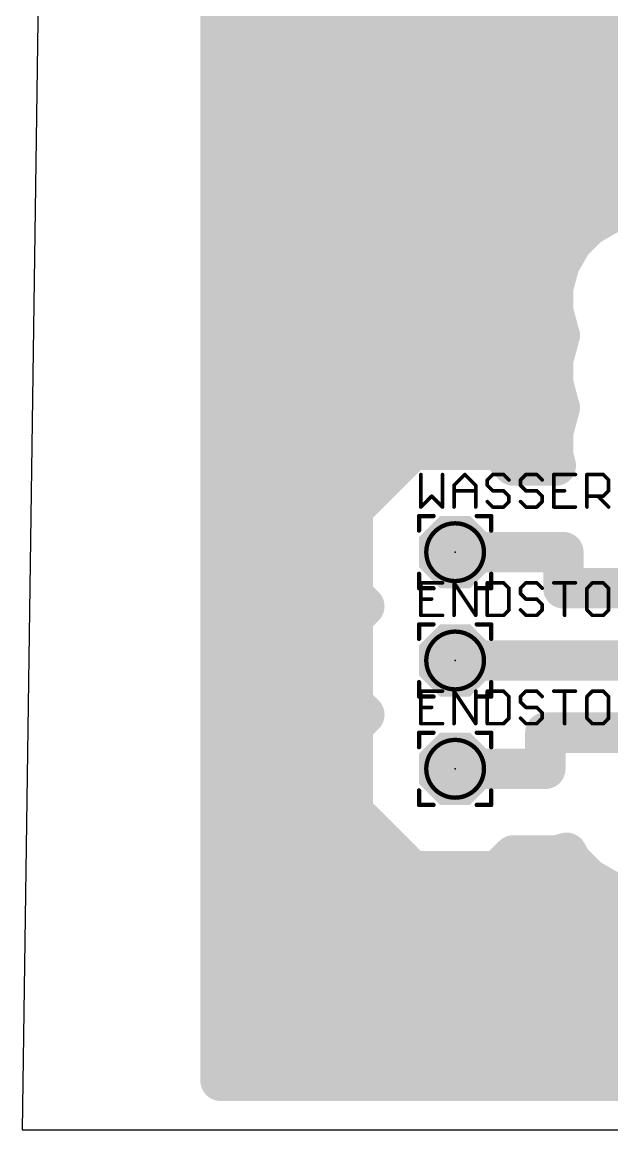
# Model space of a CAD drawing. Extents: x -14 to 150, y -1 to 89.
# Drawn here: x -13.97 to 6.79, y -1.27 to 37.69 of the extents above; entities that cross this region are included whole.
import ezdxf

# ---------------------------------------------------------------- set-up
doc = ezdxf.new("R2010")
doc.units = 0
for name, color, linetype in [('16', 175, 'CONTINUOUS'), ('17', 82, 'CONTINUOUS'), ('20', 7, 'CONTINUOUS'), ('21', 253, 'CONTINUOUS'), ('23', 7, 'CONTINUOUS'), ('25', 253, 'CONTINUOUS'), ('51', 253, 'CONTINUOUS')]:
    doc.layers.add(name, color=color, linetype=linetype)

# ---------------------------------------------------------------- blocks, each defined once
blk = doc.blocks.new('OCTAGONP')
at = {"const_width": 0.5}
blk.add_lwpolyline([(-0.25, -0.1036), (-0.25, 0.1036), (-0.1036, 0.25), (0.1036, 0.25), (0.25, 0.1036), (0.25, -0.1036), (0.1036, -0.25), (-0.1036, -0.25), (-0.25, -0.1036), (-0.25, 0.1036)], dxfattribs=at)

msp = doc.modelspace()

# ---------------------------------------------------------------- linework, layer by layer
at = {"layer": '16', "const_width": 1.4224}
for points in [[(-6.985, 0.4572), (-6.985, 86.36)], [(-6.985, 38.4048), (24.892, 38.4048)], [(3.81, 37.465), (19.685, 37.465)], [(-6.985, 36.9824), (24.892, 36.9824)], [(-6.985, 35.56), (24.892, 35.56)], [(-6.985, 34.1376), (24.892, 34.1376)], [(-6.985, 32.7152), (24.892, 32.7152)], [(-6.985, 31.2928), (24.892, 31.2928)], [(6.7207, 30.9696), (5.9793, 30.5416)], [(7.5476, 31.1912), (6.7207, 30.9696)], [(5.9793, 30.5416), (5.374, 29.9363)], [(-6.985, 29.8704), (5.336, 29.8704)], [(5.374, 29.9363), (4.946, 29.1949)], [(4.946, 29.1949), (4.7244, 28.368)], [(-6.985, 28.448), (4.7458, 28.448)], [(4.7244, 28.368), (4.7244, 27.512)], [(4.7244, 27.512), (4.946, 26.6851)], [(-6.985, 27.0256), (4.8547, 27.0256)], [(4.946, 26.6549), (4.7244, 25.828)], [(4.946, 26.6851), (4.9547, 26.67)], [(4.9547, 26.67), (4.946, 26.6549)], [(4.7244, 25.828), (4.7244, 24.972)], [(-6.985, 25.6032), (4.7244, 25.6032)], [(4.7244, 24.972), (4.946, 24.1451)], [(-6.985, 24.1808), (4.9364, 24.1808)], [(4.946, 24.1149), (4.7244, 23.288)], [(4.946, 24.1451), (4.9547, 24.13)], [(4.9547, 24.13), (4.946, 24.1149)], [(4.7244, 23.288), (4.7244, 22.432)], [(-6.985, 22.7584), (4.7244, 22.7584)], [(-0.224, 22.6568), (-2.3368, 20.544)], [(2.764, 22.6568), (-0.224, 22.6568)], [(3.3228, 22.098), (2.764, 22.6568)], [(4.7244, 22.432), (4.8139, 22.098)], [(4.8139, 22.098), (3.3228, 22.098)], [(-6.985, 21.336), (-1.5448, 21.336)], [(-2.3368, 20.544), (-2.3368, 17.556)], [(-6.985, 19.9136), (-2.3368, 19.9136)], [(1.27, 19.05), (5.08, 19.05)], [(5.08, 19.05), (5.08, 17.78)], [(-6.985, 18.4912), (-2.3368, 18.4912)], [(5.08, 17.78), (8.89, 17.78)], [(-2.3368, 17.556), (-1.9258, 17.145)], [(-6.985, 17.0688), (-2.002, 17.0688)], [(-1.9258, 17.145), (-2.3368, 16.734)], [(-2.3368, 16.734), (-2.3368, 13.746)], [(-6.985, 15.6464), (-2.3368, 15.6464)], [(1.27, 15.24), (8.89, 15.24)], [(-6.985, 14.224), (-2.3368, 14.224)], [(-2.3368, 13.746), (-1.9258, 13.335)], [(-1.9258, 13.335), (-2.3368, 12.924)], [(-6.985, 12.8016), (-2.3368, 12.8016)], [(-2.3368, 12.924), (-2.3368, 9.936)], [(4.445, 11.43), (4.445, 12.7)], [(4.445, 12.7), (8.89, 12.7)], [(-6.985, 11.3792), (-2.3368, 11.3792)], [(1.27, 11.43), (4.445, 11.43)], [(-6.985, 9.9568), (-2.3368, 9.9568)], [(-2.3368, 9.936), (-0.224, 7.8232)], [(-6.985, 8.5344), (-0.9352, 8.5344)], [(2.764, 7.8232), (3.3228, 8.382)], [(3.3228, 8.382), (4.8463, 8.382)], [(4.8463, 8.382), (5.1942, 8.4752)], [(5.1942, 8.4752), (5.374, 8.1637)], [(5.374, 8.1637), (5.9793, 7.5584)], [(-0.224, 7.8232), (2.764, 7.8232)], [(5.9793, 7.5584), (6.7207, 7.1304)], [(-6.985, 7.112), (6.7892, 7.112)], [(6.7207, 7.1304), (7.5476, 6.9088)], [(-6.985, 5.6896), (46.8884, 5.6896)], [(-6.985, 4.2672), (46.8884, 4.2672)], [(-6.985, 2.8448), (47.0538, 2.8448)], [(-6.985, 1.4224), (48.3822, 1.4224)], [(49.037, 0.4572), (-6.985, 0.4572)]]:
    msp.add_lwpolyline(points, dxfattribs=at)
at = {"layer": '16', "const_width": 0.7112}
for points in [[(-6.985, 38.7604, 1), (-6.985, 38.0492)], [(3.81, 37.8206, 1), (3.81, 37.1094)], [(-6.985, 37.338, 1), (-6.985, 36.6268)], [(-6.985, 35.9156, 1), (-6.985, 35.2044)], [(-6.985, 34.4932, 1), (-6.985, 33.782)], [(-6.985, 33.0708, 1), (-6.985, 32.3596)], [(-6.985, 31.6484, 1), (-6.985, 30.9372)], [(6.6286, 31.3131, 1), (6.8127, 30.6262)], [(6.8985, 30.6617, 1), (6.5429, 31.2776)], [(5.8015, 30.8496, 1), (6.1571, 30.2336)], [(6.2308, 30.2902, 1), (5.7279, 30.7931)], [(-6.985, 30.226, 1), (-6.985, 29.5148)], [(5.1225, 30.1877, 1), (5.6254, 29.6848)], [(5.6819, 29.7585, 1), (5.066, 30.1141)], [(5.336, 29.5148, 1), (5.336, 30.226)], [(4.638, 29.3727, 1), (5.2539, 29.0171)], [(5.2894, 29.1029, 1), (4.6025, 29.287)], [(-6.985, 28.8036, 1), (-6.985, 28.0924)], [(5.08, 28.368, 1), (4.3688, 28.368)], [(4.7458, 28.0924, 1), (4.7458, 28.8036)], [(4.3809, 28.4601, 1), (5.0679, 28.276)], [(5.0679, 27.604, 1), (4.3809, 27.4199)], [(-6.985, 27.3812, 1), (-6.985, 26.67)], [(4.3688, 27.512, 1), (5.08, 27.512)], [(4.8547, 26.67, 1), (4.8547, 27.3812)], [(5.2539, 26.8629, 1), (4.638, 26.5073)], [(5.2894, 26.5629, 1), (4.6025, 26.747)], [(5.2626, 26.4922, 1), (4.6467, 26.8478)], [(4.638, 26.8327, 1), (5.2539, 26.4771)], [(4.6025, 26.593, 1), (5.2894, 26.7771)], [(4.6467, 26.4922, 1), (5.2626, 26.8478)], [(5.08, 25.828, 1), (4.3688, 25.828)], [(-6.985, 25.9588, 1), (-6.985, 25.2476)], [(4.3809, 25.9201, 1), (5.0679, 25.736)], [(4.7244, 25.2476, 1), (4.7244, 25.9588)], [(5.0679, 25.064, 1), (4.3809, 24.8799)], [(4.3688, 24.972, 1), (5.08, 24.972)], [(-6.985, 24.5364, 1), (-6.985, 23.8252)], [(5.2539, 24.3229, 1), (4.638, 23.9673)], [(4.638, 24.2927, 1), (5.2539, 23.9371)], [(5.2894, 24.0229, 1), (4.6025, 24.207)], [(4.6025, 24.053, 1), (5.2894, 24.2371)], [(5.2626, 23.9522, 1), (4.6467, 24.3078)], [(4.6467, 23.9522, 1), (5.2626, 24.3078)], [(4.9364, 23.8252, 1), (4.9364, 24.5364)], [(5.08, 23.288, 1), (4.3688, 23.288)], [(-6.985, 23.114, 1), (-6.985, 22.4028)], [(4.3809, 23.3801, 1), (5.0679, 23.196)], [(4.7244, 22.4028, 1), (4.7244, 23.114)], [(-0.224, 23.0124, 1), (-0.224, 22.3012)], [(0.0275, 22.4053, 1), (-0.4754, 22.9082)], [(3.0154, 22.9082, 1), (2.5125, 22.4054)], [(2.764, 22.3012, 1), (2.764, 23.0124)], [(5.0679, 22.524, 1), (4.3809, 22.3399)], [(3.3228, 22.4536, 1), (3.3228, 21.7424)], [(3.0713, 21.8466, 1), (3.5742, 22.3494)], [(4.3688, 22.432, 1), (5.08, 22.432)], [(4.8139, 21.7424, 1), (4.8139, 22.4536)], [(4.4704, 22.006, 1), (5.1574, 22.19)], [(-6.985, 21.6916, 1), (-6.985, 20.9804)], [(-1.5448, 20.9804, 1), (-1.5448, 21.6916)], [(-1.9812, 20.544, 1), (-2.6924, 20.544)], [(-2.5882, 20.7954, 1), (-2.0853, 20.2925)], [(-6.985, 20.2692, 1), (-6.985, 19.558)], [(-2.3368, 19.558, 1), (-2.3368, 20.2692)], [(1.27, 19.4056, 1), (1.27, 18.6944)], [(5.4356, 19.05, 1), (4.7244, 19.05)], [(5.08, 18.6944, 1), (5.08, 19.4056)], [(-6.985, 18.8468, 1), (-6.985, 18.1356)], [(-2.3368, 18.1356, 1), (-2.3368, 18.8468)], [(5.08, 18.1356, 1), (5.08, 17.4244)], [(-2.0853, 17.8075, 1), (-2.5882, 17.3046)], [(4.7244, 17.78, 1), (5.4356, 17.78)], [(-6.985, 17.4244, 1), (-6.985, 16.7132)], [(-2.6924, 17.556, 1), (-1.9812, 17.556)], [(-1.6743, 16.8935, 1), (-2.1772, 17.3964)], [(-2.1772, 16.8935, 1), (-1.6743, 17.3964)], [(-2.002, 16.7132, 1), (-2.002, 17.4244)], [(-1.9812, 16.734, 1), (-2.6924, 16.734)], [(-2.5882, 16.9854, 1), (-2.0854, 16.4825)], [(-6.985, 16.002, 1), (-6.985, 15.2908)], [(-2.3368, 15.2908, 1), (-2.3368, 16.002)], [(1.27, 15.5956, 1), (1.27, 14.8844)], [(-6.985, 14.5796, 1), (-6.985, 13.8684)], [(-2.3368, 13.8684, 1), (-2.3368, 14.5796)], [(-2.0853, 13.9975, 1), (-2.5882, 13.4946)], [(-2.6924, 13.746, 1), (-1.9812, 13.746)], [(-1.6743, 13.0835, 1), (-2.1772, 13.5864)], [(-2.1772, 13.0835, 1), (-1.6743, 13.5864)], [(-6.985, 13.1572, 1), (-6.985, 12.446)], [(-1.9812, 12.924, 1), (-2.6924, 12.924)], [(-2.5882, 13.1754, 1), (-2.0854, 12.6725)], [(-2.3368, 12.446, 1), (-2.3368, 13.1572)], [(4.8006, 12.7, 1), (4.0894, 12.7)], [(4.445, 13.0556, 1), (4.445, 12.3444)], [(-6.985, 11.7348, 1), (-6.985, 11.0236)], [(-2.3368, 11.0236, 1), (-2.3368, 11.7348)], [(1.27, 11.7856, 1), (1.27, 11.0744)], [(4.445, 11.0744, 1), (4.445, 11.7856)], [(4.0894, 11.43, 1), (4.8006, 11.43)], [(-6.985, 10.3124, 1), (-6.985, 9.6012)], [(-2.0853, 10.1875, 1), (-2.5882, 9.6846)], [(-2.3368, 9.6012, 1), (-2.3368, 10.3124)], [(-2.6924, 9.936, 1), (-1.9812, 9.936)], [(-6.985, 8.89, 1), (-6.985, 8.1788)], [(-0.9352, 8.1788, 1), (-0.9352, 8.89)], [(3.3228, 8.7376, 1), (3.3228, 8.0264)], [(3.5742, 8.1306, 1), (3.0713, 8.6334)], [(4.7542, 8.7255, 1), (4.9383, 8.0385)], [(5.5021, 8.653, 1), (4.8862, 8.2974)], [(4.8463, 8.0264, 1), (4.8463, 8.7376)], [(5.2862, 8.1317, 1), (5.1021, 8.8187)], [(5.6254, 8.4152, 1), (5.1225, 7.9123)], [(5.066, 7.9859, 1), (5.682, 8.3415)], [(-0.224, 8.1788, 1), (-0.224, 7.4676)], [(-0.4754, 7.5718, 1), (0.0275, 8.0746)], [(2.5125, 8.0746, 1), (3.0154, 7.5718)], [(2.764, 7.4676, 1), (2.764, 8.1788)], [(6.1571, 7.8663, 1), (5.8015, 7.2504)], [(-6.985, 7.4676, 1), (-6.985, 6.7564)], [(5.7279, 7.3069, 1), (6.2308, 7.8098)], [(6.8127, 7.4738, 1), (6.6286, 6.7869)], [(6.5429, 6.8224, 1), (6.8985, 7.4383)], [(6.7892, 6.7564, 1), (6.7892, 7.4676)], [(-6.985, 6.0452, 1), (-6.985, 5.334)], [(-6.985, 4.6228, 1), (-6.985, 3.9116)], [(-6.985, 3.2004, 1), (-6.985, 2.4892)], [(-6.985, 1.778, 1), (-6.985, 1.0668)], [(-6.985, 0.8128, 1), (-6.985, 0.1016)], [(-7.3406, 0.4572, 1), (-6.6294, 0.4572)]]:
    msp.add_lwpolyline(points, format="xyb", dxfattribs=at)
at = {"layer": '20'}
for p, q in [((-12.7, 88.89), (-13.97, -1.27)), ((-13.97, -1.27), (149.53, -1.27))]:
    msp.add_line(p, q, dxfattribs=at)
at = {"layer": '21', "const_width": 0.1524}
for points in [[(0, 20.32), (0.508, 20.32)], [(0, 20.32), (0, 19.812)], [(2.54, 20.32), (2.032, 20.32)], [(2.54, 20.32), (2.54, 19.812)], [(0, 17.78), (0, 18.288)], [(2.54, 17.78), (2.54, 18.288)], [(0, 17.78), (0.508, 17.78)], [(2.032, 17.78), (2.54, 17.78)], [(0, 16.51), (0.508, 16.51)], [(0, 16.51), (0, 16.002)], [(2.54, 16.51), (2.032, 16.51)], [(2.54, 16.51), (2.54, 16.002)], [(0, 13.97), (0, 14.478)], [(2.54, 13.97), (2.54, 14.478)], [(0, 13.97), (0.508, 13.97)], [(2.032, 13.97), (2.54, 13.97)], [(0, 12.7), (0.508, 12.7)], [(0, 12.7), (0, 12.192)], [(2.54, 12.7), (2.032, 12.7)], [(2.54, 12.7), (2.54, 12.192)], [(0, 10.16), (0, 10.668)], [(2.54, 10.16), (2.54, 10.668)], [(0, 10.16), (0.508, 10.16)], [(2.032, 10.16), (2.54, 10.16)]]:
    msp.add_lwpolyline(points, dxfattribs=at)
at = {"layer": '21', "const_width": 0.0762}
for points in [[(0, 20.3581, 1), (0, 20.2819)], [(0.0381, 20.32, 1), (-0.0381, 20.32)], [(0.508, 20.2819, 1), (0.508, 20.3581)], [(2.032, 20.3581, 1), (2.032, 20.2819)], [(2.5781, 20.32, 1), (2.5019, 20.32)], [(2.54, 20.2819, 1), (2.54, 20.3581)], [(-0.0381, 19.812, 1), (0.0381, 19.812)], [(2.5019, 19.812, 1), (2.5781, 19.812)], [(0.0381, 18.288, 1), (-0.0381, 18.288)], [(2.5781, 18.288, 1), (2.5019, 18.288)], [(0, 17.8181, 1), (0, 17.7419)], [(-0.0381, 17.78, 1), (0.0381, 17.78)], [(0.508, 17.7419, 1), (0.508, 17.8181)], [(2.032, 17.8181, 1), (2.032, 17.7419)], [(2.5019, 17.78, 1), (2.5781, 17.78)], [(2.54, 17.7419, 1), (2.54, 17.8181)], [(0, 16.5481, 1), (0, 16.4719)], [(0.0381, 16.51, 1), (-0.0381, 16.51)], [(0.508, 16.4719, 1), (0.508, 16.5481)], [(2.032, 16.5481, 1), (2.032, 16.4719)], [(2.5781, 16.51, 1), (2.5019, 16.51)], [(2.54, 16.4719, 1), (2.54, 16.5481)], [(-0.0381, 16.002, 1), (0.0381, 16.002)], [(2.5019, 16.002, 1), (2.5781, 16.002)], [(0.0381, 14.478, 1), (-0.0381, 14.478)], [(2.5781, 14.478, 1), (2.5019, 14.478)], [(0, 14.0081, 1), (0, 13.9319)], [(0.508, 13.9319, 1), (0.508, 14.0081)], [(2.032, 14.0081, 1), (2.032, 13.9319)], [(2.54, 13.9319, 1), (2.54, 14.0081)], [(-0.0381, 13.97, 1), (0.0381, 13.97)], [(2.5019, 13.97, 1), (2.5781, 13.97)], [(0, 12.7381, 1), (0, 12.6619)], [(0.0381, 12.7, 1), (-0.0381, 12.7)], [(0.508, 12.6619, 1), (0.508, 12.7381)], [(2.032, 12.7381, 1), (2.032, 12.6619)], [(2.5781, 12.7, 1), (2.5019, 12.7)], [(2.54, 12.6619, 1), (2.54, 12.7381)], [(-0.0381, 12.192, 1), (0.0381, 12.192)], [(2.5019, 12.192, 1), (2.5781, 12.192)], [(0.0381, 10.668, 1), (-0.0381, 10.668)], [(2.5781, 10.668, 1), (2.5019, 10.668)], [(0, 10.1981, 1), (0, 10.1219)], [(-0.0381, 10.16, 1), (0.0381, 10.16)], [(0.508, 10.1219, 1), (0.508, 10.1981)], [(2.032, 10.1981, 1), (2.032, 10.1219)], [(2.5019, 10.16, 1), (2.5781, 10.16)], [(2.54, 10.1219, 1), (2.54, 10.1981)]]:
    msp.add_lwpolyline(points, format="xyb", dxfattribs=at)
at = {"layer": '23'}
for p in [(1.27, 19.05), (1.27, 15.24), (1.27, 11.43)]:
    msp.add_point(p, dxfattribs=at)
at = {"layer": '25', "const_width": 0.127}
for points in [[(0.0635, 21.7815), (0.0635, 20.6375)], [(0.8262, 20.6375), (0.8262, 21.7815)], [(1.2329, 21.4002), (1.6142, 21.7815)], [(1.6142, 21.7815), (1.9955, 21.4002)], [(2.593, 21.7815), (2.4023, 21.5908)], [(2.9743, 21.7815), (2.593, 21.7815)], [(3.1649, 21.5908), (2.9743, 21.7815)], [(3.7624, 21.7815), (3.5717, 21.5908)], [(4.1437, 21.7815), (3.7624, 21.7815)], [(4.3343, 21.5908), (4.1437, 21.7815)], [(5.5037, 21.7815), (4.7411, 21.7815)], [(4.7411, 21.7815), (4.7411, 20.6375)], [(5.9105, 20.6375), (5.9105, 21.7815)], [(5.9105, 21.7815), (6.4825, 21.7815)], [(6.4825, 21.7815), (6.6731, 21.5908)], [(1.2329, 20.6375), (1.2329, 21.4002)], [(1.9955, 21.4002), (1.9955, 20.6375)], [(2.4023, 21.5908), (2.4023, 21.4002)], [(2.4023, 21.4002), (2.593, 21.2095)], [(3.5717, 21.5908), (3.5717, 21.4002)], [(3.5717, 21.4002), (3.7624, 21.2095)], [(6.6731, 21.5908), (6.6731, 21.2095)], [(0.0635, 20.6375), (0.4448, 21.0188)], [(0.4448, 21.0188), (0.8262, 20.6375)], [(1.2329, 21.2095), (1.9955, 21.2095)], [(2.593, 21.2095), (2.9743, 21.2095)], [(2.9743, 21.2095), (3.1649, 21.0188)], [(3.1649, 21.0188), (3.1649, 20.8282)], [(3.7624, 21.2095), (4.1437, 21.2095)], [(4.1437, 21.2095), (4.3343, 21.0188)], [(4.3343, 21.0188), (4.3343, 20.8282)], [(4.7411, 21.2095), (5.1224, 21.2095)], [(6.4825, 21.0188), (5.9105, 21.0188)], [(6.2918, 21.0188), (6.6731, 20.6375)], [(6.6731, 21.2095), (6.4825, 21.0188)], [(2.593, 20.6375), (2.4023, 20.8282)], [(2.9743, 20.6375), (2.593, 20.6375)], [(3.1649, 20.8282), (2.9743, 20.6375)], [(3.7624, 20.6375), (3.5717, 20.8282)], [(4.1437, 20.6375), (3.7624, 20.6375)], [(4.3343, 20.8282), (4.1437, 20.6375)], [(4.7411, 20.6375), (5.5037, 20.6375)], [(0.8262, 17.9715), (0.0635, 17.9715)], [(0.0635, 17.9715), (0.0635, 16.8275)], [(1.2329, 16.8275), (1.2329, 17.9715)], [(1.2329, 17.9715), (1.9955, 16.8275)], [(1.9955, 16.8275), (1.9955, 17.9715)], [(2.4023, 17.9715), (2.4023, 16.8275)], [(2.9743, 17.9715), (2.4023, 17.9715)], [(3.1649, 17.7808), (2.9743, 17.9715)], [(3.7624, 17.9715), (3.5717, 17.7808)], [(4.1437, 17.9715), (3.7624, 17.9715)], [(4.3343, 17.7808), (4.1437, 17.9715)], [(4.7411, 17.9715), (5.5037, 17.9715)], [(5.1224, 16.8275), (5.1224, 17.9715)], [(6.1011, 17.9715), (5.9105, 17.7808)], [(6.4825, 17.9715), (6.1011, 17.9715)], [(6.6731, 17.7808), (6.4825, 17.9715)], [(3.1649, 17.0182), (3.1649, 17.7808)], [(3.5717, 17.7808), (3.5717, 17.5902)], [(3.5717, 17.5902), (3.7624, 17.3995)], [(5.9105, 17.7808), (5.9105, 17.0182)], [(6.6731, 17.0182), (6.6731, 17.7808)], [(0.0635, 17.3995), (0.4448, 17.3995)], [(3.7624, 17.3995), (4.1437, 17.3995)], [(4.1437, 17.3995), (4.3343, 17.2088)], [(4.3343, 17.2088), (4.3343, 17.0182)], [(0.0635, 16.8275), (0.8262, 16.8275)], [(2.4023, 16.8275), (2.9743, 16.8275)], [(2.9743, 16.8275), (3.1649, 17.0182)], [(3.7624, 16.8275), (3.5717, 17.0182)], [(4.1437, 16.8275), (3.7624, 16.8275)], [(4.3343, 17.0182), (4.1437, 16.8275)], [(5.9105, 17.0182), (6.1011, 16.8275)], [(6.1011, 16.8275), (6.4825, 16.8275)], [(6.4825, 16.8275), (6.6731, 17.0182)], [(0.8262, 14.1615), (0.0635, 14.1615)], [(0.0635, 14.1615), (0.0635, 13.0175)], [(1.2329, 13.0175), (1.2329, 14.1615)], [(1.2329, 14.1615), (1.9955, 13.0175)], [(1.9955, 13.0175), (1.9955, 14.1615)], [(2.4023, 14.1615), (2.4023, 13.0175)], [(2.9743, 14.1615), (2.4023, 14.1615)], [(3.1649, 13.9708), (2.9743, 14.1615)], [(3.1649, 13.2082), (3.1649, 13.9708)], [(3.7624, 14.1615), (3.5717, 13.9708)], [(3.5717, 13.9708), (3.5717, 13.7802)], [(4.1437, 14.1615), (3.7624, 14.1615)], [(4.3343, 13.9708), (4.1437, 14.1615)], [(4.7411, 14.1615), (5.5037, 14.1615)], [(5.1224, 13.0175), (5.1224, 14.1615)], [(6.1011, 14.1615), (5.9105, 13.9708)], [(5.9105, 13.9708), (5.9105, 13.2082)], [(6.4825, 14.1615), (6.1011, 14.1615)], [(6.6731, 13.9708), (6.4825, 14.1615)], [(6.6731, 13.2082), (6.6731, 13.9708)], [(0.0635, 13.5895), (0.4448, 13.5895)], [(3.5717, 13.7802), (3.7624, 13.5895)], [(3.7624, 13.5895), (4.1437, 13.5895)], [(4.1437, 13.5895), (4.3343, 13.3988)], [(2.9743, 13.0175), (3.1649, 13.2082)], [(3.7624, 13.0175), (3.5717, 13.2082)], [(4.3343, 13.2082), (4.1437, 13.0175)], [(4.3343, 13.3988), (4.3343, 13.2082)], [(5.9105, 13.2082), (6.1011, 13.0175)], [(6.4825, 13.0175), (6.6731, 13.2082)], [(0.0635, 13.0175), (0.8262, 13.0175)], [(2.4023, 13.0175), (2.9743, 13.0175)], [(4.1437, 13.0175), (3.7624, 13.0175)], [(6.1011, 13.0175), (6.4825, 13.0175)]]:
    msp.add_lwpolyline(points, dxfattribs=at)
at = {"layer": '25', "const_width": 0.0635}
for points in [[(0.0953, 21.7815, 1), (0.0318, 21.7815)], [(0.8579, 21.7815, 1), (0.7944, 21.7815)], [(1.6367, 21.8039, 1), (1.5918, 21.759)], [(1.6367, 21.759, 1), (1.5918, 21.8039)], [(2.593, 21.8132, 1), (2.593, 21.7497)], [(2.6154, 21.759, 1), (2.5705, 21.8039)], [(2.9967, 21.8039, 1), (2.9518, 21.759)], [(2.9743, 21.7497, 1), (2.9743, 21.8132)], [(3.7624, 21.8132, 1), (3.7624, 21.7497)], [(3.7848, 21.759, 1), (3.7399, 21.8039)], [(4.1661, 21.8039, 1), (4.1212, 21.759)], [(4.1437, 21.7497, 1), (4.1437, 21.8132)], [(4.7728, 21.7815, 1), (4.7093, 21.7815)], [(4.7411, 21.8132, 1), (4.7411, 21.7497)], [(5.5037, 21.7497, 1), (5.5037, 21.8132)], [(5.9422, 21.7815, 1), (5.8787, 21.7815)], [(5.9105, 21.8132, 1), (5.9105, 21.7497)], [(6.5049, 21.8039, 1), (6.46, 21.759)], [(6.4825, 21.7497, 1), (6.4825, 21.8132)], [(1.2646, 21.4002, 1), (1.2011, 21.4002)], [(1.2104, 21.4226, 1), (1.2553, 21.3777)], [(2.0273, 21.4002, 1), (1.9638, 21.4002)], [(1.9731, 21.3777, 1), (2.018, 21.4226)], [(2.434, 21.5908, 1), (2.3705, 21.5908)], [(2.3705, 21.4002, 1), (2.434, 21.4002)], [(2.3798, 21.6133, 1), (2.4247, 21.5684)], [(2.4247, 21.4226, 1), (2.3798, 21.3777)], [(3.1425, 21.5684, 1), (3.1874, 21.6133)], [(3.6034, 21.5908, 1), (3.5399, 21.5908)], [(3.5399, 21.4002, 1), (3.6034, 21.4002)], [(3.5492, 21.6133, 1), (3.5941, 21.5684)], [(3.5941, 21.4226, 1), (3.5492, 21.3777)], [(4.3119, 21.5684, 1), (4.3568, 21.6133)], [(6.7049, 21.5908, 1), (6.6414, 21.5908)], [(6.6507, 21.5684, 1), (6.6956, 21.6133)], [(0.4673, 21.0413, 1), (0.4224, 20.9964)], [(0.4673, 20.9964, 1), (0.4224, 21.0413)], [(1.2329, 21.2412, 1), (1.2329, 21.1777)], [(1.9955, 21.1777, 1), (1.9955, 21.2412)], [(2.593, 21.2412, 1), (2.593, 21.1777)], [(2.5705, 21.187, 1), (2.6154, 21.2319)], [(2.9967, 21.2319, 1), (2.9518, 21.187)], [(2.9743, 21.1777, 1), (2.9743, 21.2412)], [(3.1967, 21.0188, 1), (3.1332, 21.0188)], [(3.1425, 20.9964, 1), (3.1874, 21.0413)], [(3.7624, 21.2412, 1), (3.7624, 21.1777)], [(3.7399, 21.187, 1), (3.7848, 21.2319)], [(4.1661, 21.2319, 1), (4.1212, 21.187)], [(4.1437, 21.1777, 1), (4.1437, 21.2412)], [(4.3661, 21.0188, 1), (4.3026, 21.0188)], [(4.3119, 20.9964, 1), (4.3568, 21.0413)], [(4.7411, 21.2412, 1), (4.7411, 21.1777)], [(5.1224, 21.1777, 1), (5.1224, 21.2412)], [(5.9105, 21.0506, 1), (5.9105, 20.9871)], [(6.3143, 21.0413, 1), (6.2694, 20.9964)], [(6.46, 21.0413, 1), (6.5049, 20.9964)], [(6.4825, 20.9871, 1), (6.4825, 21.0506)], [(6.6414, 21.2095, 1), (6.7049, 21.2095)], [(6.6956, 21.187, 1), (6.6507, 21.2319)], [(0.041, 20.66, 1), (0.086, 20.615)], [(0.0318, 20.6375, 1), (0.0953, 20.6375)], [(0.7944, 20.6375, 1), (0.8579, 20.6375)], [(0.8037, 20.615, 1), (0.8486, 20.66)], [(1.2011, 20.6375, 1), (1.2646, 20.6375)], [(1.9638, 20.6375, 1), (2.0273, 20.6375)], [(2.4247, 20.8506, 1), (2.3798, 20.8057)], [(2.593, 20.6692, 1), (2.593, 20.6058)], [(2.5705, 20.615, 1), (2.6154, 20.66)], [(2.9518, 20.66, 1), (2.9967, 20.615)], [(2.9743, 20.6058, 1), (2.9743, 20.6692)], [(3.1332, 20.8282, 1), (3.1967, 20.8282)], [(3.1874, 20.8057, 1), (3.1425, 20.8506)], [(3.5941, 20.8506, 1), (3.5492, 20.8057)], [(3.7624, 20.6692, 1), (3.7624, 20.6058)], [(3.7399, 20.615, 1), (3.7848, 20.66)], [(4.1212, 20.66, 1), (4.1661, 20.615)], [(4.1437, 20.6058, 1), (4.1437, 20.6692)], [(4.3026, 20.8282, 1), (4.3661, 20.8282)], [(4.3568, 20.8057, 1), (4.3119, 20.8506)], [(4.7093, 20.6375, 1), (4.7728, 20.6375)], [(4.7411, 20.6692, 1), (4.7411, 20.6058)], [(5.5037, 20.6058, 1), (5.5037, 20.6692)], [(5.8787, 20.6375, 1), (5.9422, 20.6375)], [(6.6507, 20.615, 1), (6.6956, 20.66)], [(0.0953, 17.9715, 1), (0.0318, 17.9715)], [(0.0635, 18.0032, 1), (0.0635, 17.9397)], [(0.8262, 17.9397, 1), (0.8262, 18.0032)], [(1.2646, 17.9715, 1), (1.2011, 17.9715)], [(1.2593, 17.9891, 1), (1.2065, 17.9539)], [(2.0273, 17.9715, 1), (1.9638, 17.9715)], [(2.434, 17.9715, 1), (2.3705, 17.9715)], [(2.4023, 18.0032, 1), (2.4023, 17.9397)], [(2.9967, 17.9939, 1), (2.9518, 17.949)], [(2.9743, 17.9397, 1), (2.9743, 18.0032)], [(3.7624, 18.0032, 1), (3.7624, 17.9397)], [(3.7848, 17.949, 1), (3.7399, 17.9939)], [(4.1661, 17.9939, 1), (4.1212, 17.949)], [(4.1437, 17.9397, 1), (4.1437, 18.0032)], [(4.7411, 18.0032, 1), (4.7411, 17.9397)], [(5.1542, 17.9715, 1), (5.0907, 17.9715)], [(5.5037, 17.9397, 1), (5.5037, 18.0032)], [(6.1011, 18.0032, 1), (6.1011, 17.9397)], [(6.1236, 17.949, 1), (6.0787, 17.9939)], [(6.5049, 17.9939, 1), (6.46, 17.949)], [(6.4825, 17.9397, 1), (6.4825, 18.0032)], [(3.1967, 17.7808, 1), (3.1332, 17.7808)], [(3.1425, 17.7584, 1), (3.1874, 17.8033)], [(3.6034, 17.7808, 1), (3.5399, 17.7808)], [(3.5399, 17.5902, 1), (3.6034, 17.5902)], [(3.5492, 17.8033, 1), (3.5941, 17.7584)], [(3.5941, 17.6126, 1), (3.5492, 17.5677)], [(4.3119, 17.7584, 1), (4.3568, 17.8033)], [(5.9422, 17.7808, 1), (5.8787, 17.7808)], [(5.888, 17.8033, 1), (5.9329, 17.7584)], [(6.7049, 17.7808, 1), (6.6414, 17.7808)], [(6.6507, 17.7584, 1), (6.6956, 17.8033)], [(0.0635, 17.4312, 1), (0.0635, 17.3677)], [(0.4448, 17.3677, 1), (0.4448, 17.4312)], [(3.7624, 17.4312, 1), (3.7624, 17.3677)], [(3.7399, 17.377, 1), (3.7848, 17.4219)], [(4.1661, 17.4219, 1), (4.1212, 17.377)], [(4.1437, 17.3677, 1), (4.1437, 17.4312)], [(4.3661, 17.2088, 1), (4.3026, 17.2088)], [(4.3119, 17.1864, 1), (4.3568, 17.2313)], [(0.0635, 16.8592, 1), (0.0635, 16.7958)], [(0.0318, 16.8275, 1), (0.0953, 16.8275)], [(0.8262, 16.7958, 1), (0.8262, 16.8592)], [(1.2011, 16.8275, 1), (1.2646, 16.8275)], [(1.9638, 16.8275, 1), (2.0273, 16.8275)], [(1.9691, 16.8099, 1), (2.022, 16.8451)], [(2.3705, 16.8275, 1), (2.434, 16.8275)], [(2.4023, 16.8592, 1), (2.4023, 16.7958)], [(2.9518, 16.85, 1), (2.9967, 16.805)], [(2.9743, 16.7958, 1), (2.9743, 16.8592)], [(3.1332, 17.0182, 1), (3.1967, 17.0182)], [(3.1874, 16.9957, 1), (3.1425, 17.0406)], [(3.5941, 17.0406, 1), (3.5492, 16.9957)], [(3.7624, 16.8592, 1), (3.7624, 16.7958)], [(3.7399, 16.805, 1), (3.7848, 16.85)], [(4.1212, 16.85, 1), (4.1661, 16.805)], [(4.1437, 16.7958, 1), (4.1437, 16.8592)], [(4.3026, 17.0182, 1), (4.3661, 17.0182)], [(4.3568, 16.9957, 1), (4.3119, 17.0406)], [(5.0907, 16.8275, 1), (5.1542, 16.8275)], [(5.9329, 17.0406, 1), (5.888, 16.9957)], [(5.8787, 17.0182, 1), (5.9422, 17.0182)], [(6.1011, 16.8592, 1), (6.1011, 16.7958)], [(6.0787, 16.805, 1), (6.1236, 16.85)], [(6.46, 16.85, 1), (6.5049, 16.805)], [(6.4825, 16.7958, 1), (6.4825, 16.8592)], [(6.6414, 17.0182, 1), (6.7049, 17.0182)], [(6.6956, 16.9957, 1), (6.6507, 17.0406)], [(0.0953, 14.1615, 1), (0.0318, 14.1615)], [(0.0635, 14.1932, 1), (0.0635, 14.1297)], [(0.8262, 14.1297, 1), (0.8262, 14.1932)], [(1.2646, 14.1615, 1), (1.2011, 14.1615)], [(1.2593, 14.1791, 1), (1.2065, 14.1439)], [(2.0273, 14.1615, 1), (1.9638, 14.1615)], [(2.434, 14.1615, 1), (2.3705, 14.1615)], [(2.4023, 14.1932, 1), (2.4023, 14.1297)], [(2.9967, 14.1839, 1), (2.9518, 14.139)], [(2.9743, 14.1297, 1), (2.9743, 14.1932)], [(3.1967, 13.9708, 1), (3.1332, 13.9708)], [(3.6034, 13.9708, 1), (3.5399, 13.9708)], [(3.7624, 14.1932, 1), (3.7624, 14.1297)], [(3.7848, 14.139, 1), (3.7399, 14.1839)], [(4.1661, 14.1839, 1), (4.1212, 14.139)], [(4.1437, 14.1297, 1), (4.1437, 14.1932)], [(4.7411, 14.1932, 1), (4.7411, 14.1297)], [(5.1542, 14.1615, 1), (5.0907, 14.1615)], [(5.5037, 14.1297, 1), (5.5037, 14.1932)], [(5.9422, 13.9708, 1), (5.8787, 13.9708)], [(6.1011, 14.1932, 1), (6.1011, 14.1297)], [(6.1236, 14.139, 1), (6.0787, 14.1839)], [(6.5049, 14.1839, 1), (6.46, 14.139)], [(6.4825, 14.1297, 1), (6.4825, 14.1932)], [(6.7049, 13.9708, 1), (6.6414, 13.9708)], [(0.0635, 13.6212, 1), (0.0635, 13.5577)], [(0.4448, 13.5577, 1), (0.4448, 13.6212)], [(3.1425, 13.9484, 1), (3.1874, 13.9933)], [(3.5399, 13.7802, 1), (3.6034, 13.7802)], [(3.5492, 13.9933, 1), (3.5941, 13.9484)], [(3.5941, 13.8026, 1), (3.5492, 13.7577)], [(3.7624, 13.6212, 1), (3.7624, 13.5577)], [(3.7399, 13.567, 1), (3.7848, 13.6119)], [(4.1661, 13.6119, 1), (4.1212, 13.567)], [(4.1437, 13.5577, 1), (4.1437, 13.6212)], [(4.3119, 13.9484, 1), (4.3568, 13.9933)], [(5.888, 13.9933, 1), (5.9329, 13.9484)], [(6.6507, 13.9484, 1), (6.6956, 13.9933)], [(3.1874, 13.1857, 1), (3.1425, 13.2306)], [(3.5941, 13.2306, 1), (3.5492, 13.1857)], [(4.3661, 13.3988, 1), (4.3026, 13.3988)], [(4.3119, 13.3764, 1), (4.3568, 13.4213)], [(4.3568, 13.1857, 1), (4.3119, 13.2306)], [(5.9329, 13.2306, 1), (5.888, 13.1857)], [(6.6956, 13.1857, 1), (6.6507, 13.2306)], [(0.0635, 13.0493, 1), (0.0635, 12.9857)], [(0.0318, 13.0175, 1), (0.0953, 13.0175)], [(0.8262, 12.9857, 1), (0.8262, 13.0493)], [(1.2011, 13.0175, 1), (1.2646, 13.0175)], [(1.9638, 13.0175, 1), (2.0273, 13.0175)], [(1.9691, 12.9999, 1), (2.022, 13.0351)], [(2.4023, 13.0493, 1), (2.4023, 12.9857)], [(2.3705, 13.0175, 1), (2.434, 13.0175)], [(2.9518, 13.04, 1), (2.9967, 12.995)], [(2.9743, 12.9857, 1), (2.9743, 13.0493)], [(3.1332, 13.2082, 1), (3.1967, 13.2082)], [(3.7624, 13.0493, 1), (3.7624, 12.9857)], [(3.7399, 12.995, 1), (3.7848, 13.04)], [(4.1212, 13.04, 1), (4.1661, 12.995)], [(4.1437, 12.9857, 1), (4.1437, 13.0493)], [(4.3026, 13.2082, 1), (4.3661, 13.2082)], [(5.0907, 13.0175, 1), (5.1542, 13.0175)], [(5.8787, 13.2082, 1), (5.9422, 13.2082)], [(6.1011, 13.0493, 1), (6.1011, 12.9857)], [(6.0787, 12.995, 1), (6.1236, 13.04)], [(6.46, 13.04, 1), (6.5049, 12.995)], [(6.4825, 12.9857, 1), (6.4825, 13.0493)], [(6.6414, 13.2082, 1), (6.7049, 13.2082)]]:
    msp.add_lwpolyline(points, format="xyb", dxfattribs=at)
at = {"layer": '51', "const_width": 0.1524}
for points in [[(1.27, 18.034, 1), (1.27, 20.066, 1), (1.27, 18.034)], [(1.27, 14.224, 1), (1.27, 16.256, 1), (1.27, 14.224)], [(1.27, 10.414, 1), (1.27, 12.446, 1), (1.27, 10.414)]]:
    msp.add_lwpolyline(points, format="xyb", dxfattribs=at)

# ---------------------------------------------------------------- block references
at = {"layer": '17', "xscale": 2.54, "yscale": 2.54}
for p in [(1.27, 19.05), (1.27, 19.05), (1.27, 15.24), (1.27, 15.24), (1.27, 11.43), (1.27, 11.43)]:
    msp.add_blockref('OCTAGONP', p, dxfattribs=at)

doc.saveas('drawing.dxf')
